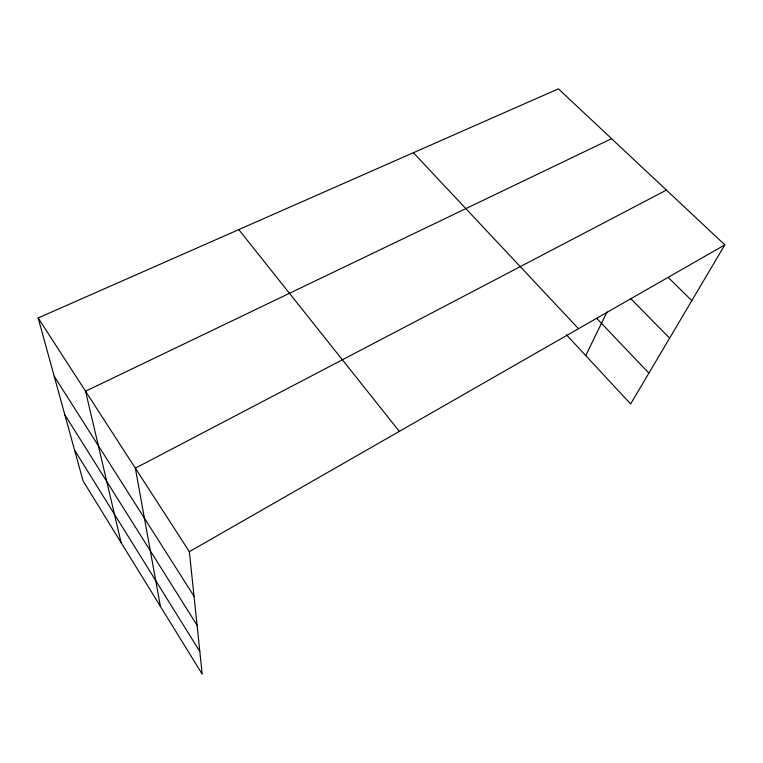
<?xml version="1.0" encoding="UTF-8"?>
<svg xmlns="http://www.w3.org/2000/svg" width="763" height="763" viewBox="0 0 763 763"><rect width="100%" height="100%" fill="white"/><g stroke="black" fill="none" stroke-linecap="round" stroke-linejoin="round"><path stroke-width="1.14" d="M585.726 355.596L607.033 311.905M38.15 317.961L189.367 551.678L202.185 674.158L83.072 480.948L38.15 317.961L558.411 88.842L724.85 244.856L630.639 403.961L566.404 334.776M189.367 551.678L724.85 244.856M666.433 190.092L135.347 468.186L160.392 606.366M611.564 138.666L85.551 391.219L121.126 542.674M668.378 277.56L691.812 300.641M630.791 298.667L669.599 338.162M596.542 318.209L648.893 373.126M413.393 152.705L578.507 328.71M238.781 229.606L399.335 431.372M54.221 376.254L194.031 596.275M64.826 414.757L197.064 625.24M74.583 450.132L199.82 651.526"/></g></svg>
